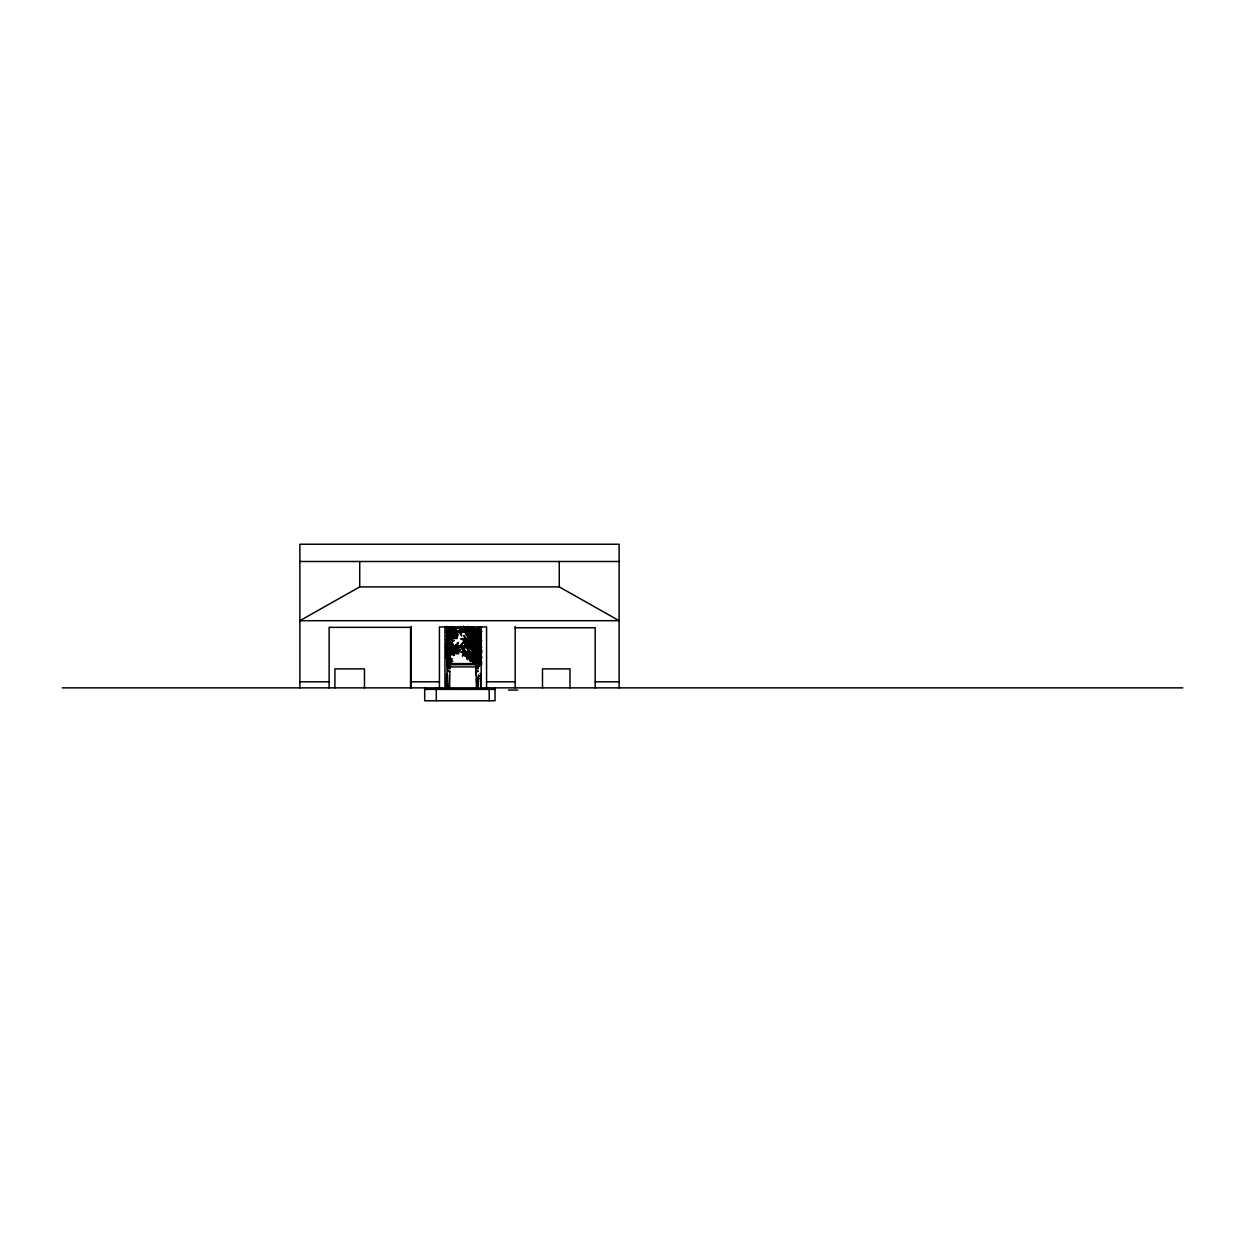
<?xml version="1.0" encoding="UTF-8"?>
<svg xmlns="http://www.w3.org/2000/svg" width="1245" height="1245" viewBox="0 0 1245 1245"><rect width="100%" height="100%" fill="white"/><g stroke="black" fill="none" stroke-linecap="round" stroke-linejoin="round"><path stroke-width="1.5" d="M474.501 644.163L474.298 645.719L471.45 646.949L470.159 649.299L474.298 645.719L472.431 644.35L472.073 637.051L472.073 639.883M476.057 641.969L476.477 643.463L476.057 637.051L476.057 639.883M480.259 637.487L480.134 642.856L481.457 643.587M451.048 646.669L454.145 646.326L451.048 646.669L451.67 643.852L451.048 646.669L453.631 649.314L451.048 646.669L448.573 647.587L446.784 651.01L446.535 653.003L447.749 653.952L447.531 652.971M454.347 650.902L457.444 650.575L454.347 650.902L454.97 648.1L454.347 650.902L456.931 653.547L454.347 650.902L451.873 651.82L450.067 655.259M446.768 651.042L447.188 649.594L446.924 656.24L447.079 647.742L446.535 653.003L448.931 653.983L447.375 653.609L449.367 651.368L450.643 651.726L448.776 652.053L450.441 649.252L448.62 654.699L448.776 652.053M472.524 644.272L472.073 641.969M478.92 643.385L479.621 640.584L477.24 646.03L478.702 642.685L479.465 644.303L477.66 645.268L479.465 644.303M472.726 639.043L471.668 643.681M474.812 646.933L474.112 649.937L475.325 645.953L478.298 645.719L481.566 647.182M476.975 637.238L477.426 633.285L479.512 631.106L480.772 631.588L479.761 632.74L478.92 632.04L480.975 628.243L478.251 635.635L478.92 632.04M478.204 649.314L479.309 645.953L476.493 652.504L478.796 646.933L480.648 645.89L480.274 643.089L480.648 645.89L478.002 648.925L478.5 654.559M449.71 643.572L453.258 644.054L450.41 645.206L448.06 644.505L448.075 643.151L449.694 640.708L448.06 644.505L451.608 648.1L450.674 645.922L448.06 644.505L449.352 642.669L449.554 637.004L449.352 642.669L448.247 639.292M480.212 630.857L480.196 632.227L477.442 633.051L476.306 636.662L477.426 635.168L477.582 630.266L477.457 633.082M449.601 634.779L450.394 629.425L450.192 630.95L452.542 627.527L449.212 636.039L450.612 629.425L452.542 626.904L453.725 627.464L452.775 628.787L452.013 626.422M455.592 646.949L458.502 647.774L462.035 646.497L457.631 645.89L455.592 646.949L458.051 648.785L458.938 651.353L455.592 646.949L455.608 645.392L458.409 642.42L455.592 646.949L450.457 648.318L455.686 650.139L450.457 648.318M460.308 646.949L463.233 647.774L466.75 646.497L462.346 645.89L460.308 646.949L462.767 648.785L463.654 651.353L460.308 646.949L460.339 645.392L463.14 642.42L460.308 646.949L455.172 648.318L451.453 653.609M479.698 651.649L478.127 652.629L479.698 651.649L479.714 650.17M478.64 641.844L476.633 637.207L475.03 638.514L476.088 637.347L474.221 637.782L474.252 636.428M474.625 633.876L474.952 630.686L476.975 628.243L474.438 633.456M478.22 637.782L480.259 633.985L477.551 641.377L478.22 637.782L480.072 637.347L476.742 639.043L475.668 643.681M478.625 636.148L478.656 633.643L478.858 636.148M451.344 640.864L454.285 640.537L451.344 640.864L452.028 643.525L451.359 639.868L453.273 638.062L451.344 640.864L449.009 641.797L447.297 645.221M458.923 631.9L461.708 632.709L465.085 631.386L460.883 630.826L458.923 631.9L460.946 633.534L461.662 636.039L458.954 630.328L461.973 627.527L458.923 631.9L454.005 633.347L450.425 638.701M480.959 639.121L480.944 640.335L478.376 641.066M477.769 652.676L477.722 654.154L476.01 655.135L477.722 654.154L477.738 651.82M473.038 640.77L470.921 641.953L473.038 640.77L473.1 638.996M479.403 650.404L480.523 648.676L479.278 643.774L479.154 646.606L481.13 650.186M474.563 645.237L473.94 641.44M477.411 634.608L477.442 633.285L476.368 637.938M452.277 636.646L451.017 636.646L450.254 634.919L450.394 631.542L452.651 633.067L451.577 631.542M452.137 630.281L452.215 628.289L454.238 630.032L452.993 630.032L452.215 628.289M454.892 636.911L455.11 631.542L457.366 633.067L455.11 631.542M477.987 638.047L477.053 641.626L475.714 641.626L477.893 640.132L478.36 638.047M478.547 674.93L478.049 685.715L476.477 685.715L476.212 671.584L478.298 671.584M446.364 686.088L446.581 673.669M468.789 656.333L466.937 656.971L464.805 655.99L468.789 656.333L467.295 659.726L468.851 655.135L466.657 652.847L468.789 656.333L471.933 657.391L473.971 661.468L475.932 661.36L478.064 658.06L478.142 655.57L477.208 659.959L479.994 660.893L476.71 654.559L478.609 656.473L478.298 657.967L476.041 658.947L478.298 657.967L479.994 660.893L479.06 663.18L479.994 660.893L479.138 660.021L474.003 661.5M472.789 656.333L470.921 656.971L468.789 655.99L472.789 656.333L471.279 659.726L472.851 655.135L470.641 652.847L472.789 656.333L475.917 657.391L477.971 661.468M480.819 687.862L481.224 679.007M450.145 629.067L450.239 627.075L449.009 628.818L450.239 627.075M474.874 656.909L474.687 658.512L475.434 649.252L475.512 652.053L473.178 654.699L475.512 652.053L477.286 652.971L474.361 653.952L474.454 654.979M481.27 652.971L478.345 653.952L481.27 652.971L479.512 652.053L477.177 654.699L479.512 652.053L479.434 649.252L479.527 657.733M479.06 649.983L478.438 646.606M450.425 634.312L450.612 631.059L451.748 636.724L453.818 638.452L457.148 638.452L451.748 636.724L450.317 633.378L450.597 634.919M480.959 645.377L479.356 643.727L479.076 646.606L480.523 648.676M473.738 639.199L473.551 641.377L473.909 639.619M478.718 634.701L478.22 634.405M455.032 633.378L454.036 628.071L455.328 634.919L456.993 636.646L455.748 636.646L454.97 634.919L454.425 629.254L455.483 635.028L455.188 633.378M480.228 642.825L479.776 645.424L479.154 641.066L479.325 645.486M479.916 652.582L481.146 649.937M475.559 660.472L472.524 659.539L475.559 660.472L472.695 662.76L475.559 660.472L475.248 657.453L475.559 660.472L477.909 661.873L479.325 665.624M480.196 651.088L480.041 652.629L477.146 653.734L478.936 653.734M470.112 645.206L468.493 648.396L466.206 648.396L469.91 647.058L470.937 645.206M474.112 645.206L472.493 648.396L470.19 648.396L473.909 647.058L474.936 645.206M456.464 632.211L457.662 634.25L454.472 627.184M474.034 637.985L471.606 635.557L474.065 639.339L473.738 642.934L474.298 635.215L474.376 638.047M474.967 647.742L474.345 650.232L475.154 648.147M478.843 636.817L479.045 635.028M470.968 631.448L471.715 633.798L468.369 634.981L471.715 633.798L472.228 631.448M479.092 632.616L478.469 634.857M446.846 642.669L448.2 637.004L448.418 640.272L446.846 642.669L448.231 644.645M469.63 637.782L469.847 634.592L467.357 632.149L469.863 635.946L472.633 637.207L472.011 638.016M473.863 635.946L472.291 636.646L470.392 635.51L472.758 635.012L473.863 635.946L473.256 639.556L473.831 634.592L471.357 632.149L473.863 635.946L476.633 637.207L476.01 638.016M472.291 639.805L471.388 639.463M474.08 641.44L472.695 643.525L467.186 645.019L470.594 645.019L472.695 643.525L473.894 638.623M466.844 628.056L465.863 627.713M470.843 628.056L469.863 627.713M473.489 658.107L471.933 661.36L470.019 661.5L473.224 659.959L474.158 655.57L473.489 658.107L470.065 653.578L463.934 651.477L460.276 651.991L463.28 653.096L465.692 652.38L465.614 651.042L463.638 648.474L465.692 652.38L462.393 656.208L463.202 653.983L465.692 652.38M448.449 638.701L449.274 633.347L450.877 630.826L451.857 631.386L451.079 632.709L450.425 631.9M479.06 664.659L479.823 661.204L478.173 665.53L476.913 665.172L479.06 664.659L446.908 664.721M447.92 627.153L447.515 629.456L446.768 626.406M473.365 631.822L473.022 633.829L471.077 635.168L473.022 633.829L472.353 631.184M478.578 656.193L478.142 658.621L479.403 659.134M473.131 645.844L470.47 644.739L469.832 647.929L470.47 644.739L467.98 642.949L469.847 642.513L472.898 644.459L474.501 648.598M477.317 632.335L477.675 630.452M473.863 643.525L474.252 641.44M448.978 635.09L451.453 633.938L448.371 633.456L446.939 634.39L449.569 635.806L450.503 637.985L446.939 634.39L448.013 630.592L446.955 633.036L446.939 634.39L448.978 635.09L450.628 629.861L448.667 632.865L450.099 636.724L449.585 635.183M450.892 628.211L450.254 631.262L451.608 632.802L449.912 628.943M475.917 649.439L475.59 651.042L476.275 649.75M476.368 640.63L477.987 636.024L476.057 638.623L477.8 641.969L475.932 640.599L475.294 641.922L476.664 640.599L478.547 645.237M446.986 647.867L449.429 646.326L446.332 646.669L448.916 649.314L446.332 646.669L446.955 643.852L446.332 645.657M468.82 628.429L468.385 630.437L464.696 631.775L468.385 630.437L467.544 627.791M472.82 628.429L472.369 630.437L468.696 631.775L472.369 630.437L471.544 627.791M476.586 633.129L477.146 630.624L477.271 633.129M472.773 636.211L473.458 633.285L475.528 631.106L474.921 629.223L476.166 632.024L475.403 631.106L476.788 631.588L475.777 632.74L474.936 632.04M473.691 637.907L474.127 636.008M476.757 632.88L478.516 636.211L477.084 634.888L478.827 630.266L475.901 633.565L476.508 632.242L477.971 636.895M475.17 639.479L474.236 641.984L478.127 636.008L477.006 638.825L477.675 637.907L475.108 633.472L477.784 636.288M479.372 655.866L476.197 655.601L479.372 655.866L478.687 658.512L479.341 654.854L477.442 653.065L479.372 655.866L481.706 656.784M469.505 637.362L468.774 635.012L466.408 635.51L468.307 636.646L469.863 635.946M479.761 649.921L479.247 652.894L479.667 651.882M478.345 648.458L476.104 649.781L477.489 649.781L478.827 646.606M446.239 632.118L446.784 630.094M478.251 653.594L478.811 651.508M447.967 651.322L449.071 647.229L447.967 651.322L451.966 654.434L450.752 652.396L447.967 651.322L449.476 650.139L453.04 650.061L450.379 651.649M476.928 661.079L478.189 656.566M480.928 661.079L480.819 654.154M446.535 651.586L448.714 646.186L448.449 649.454L446.535 651.586L447.64 653.765M449.274 633.347L448.651 638.452L448.916 631.059L448.589 634.872L448.916 633.347L460.354 631.386L456.152 630.826M448.2 646.809L448.62 645.361L448.06 653.096M476.275 633.067L473.707 630.063L471.995 630.546L473.38 631.682L474.501 630.997L472.26 627.2L474.501 630.997L474.719 634.576L474.501 630.997M448.994 641.019L448.418 642.965L450.69 643.961L448.418 642.965L448.107 641.486L450.005 639.572L446.395 644.505L447.624 648.1L446.426 643.151L449.056 640.708M478.547 640.444L479.06 638.763M451.826 629.861L450.052 632.444M479.403 642.56L480.679 638.42M446.177 649.423L446.706 647.742M477.457 643.587L476.15 642.856L476.882 640.506M449.009 632.118L448.06 635.183L452.806 636.724L448.06 635.183L447.531 632.865M446.192 656.411L447.282 652.971M480.726 656.411L481.13 655.135M475.481 647.244L472.509 652.504L475.325 645.953L471.948 644.272M449.959 664.721C452.075 668.783 445.632 668.783 447.733 664.721M478.376 664.721C480.477 668.783 474.034 668.783 476.15 664.721M479.605 643.463L480.399 644.132M447.126 665.935L448.309 662.558L451.048 661.002L452.853 661.391L450.285 661.686L451.873 658.792L450.285 661.686L450.939 664.503L450.285 661.686M475.979 650.59L475.388 652.193L477.66 649.548L477.006 648.863L475.621 649.221L477.66 649.548L479.387 652.473M479.979 650.59L479.372 652.193L481.192 648.894M471.17 639.479L470.237 641.984L472.135 639.961M451.126 651.524L451.919 649.594L451.266 653.003L453.647 653.983L451.266 653.003L451.126 651.524L452.729 650.575M476.835 627.807L475.792 630.328L477.893 628.289M481.301 629.69L480.196 632.227L481.846 631.293M479.076 660.971L477.582 659.912L478.811 657.064M480.041 660.784L478.796 664.239L477.271 665.11M464.992 627.9L467.404 631.277L465.801 634.468L467.373 630.063M471.388 631.277L469.427 631.884L467.062 630.873L471.388 631.277L469.801 634.468L471.357 630.063L468.991 627.9L471.388 631.277L474.843 632.382L477.364 636.506M476.197 658.294L478.562 653.22L481.177 651.96M480.196 658.294L481.068 656.411L479.169 651.742L479.356 654.559L481.068 656.411M475.574 632.413L476.555 630.452L474.719 633.067M480.835 651.088L480.041 652.629L479.294 650.466L476.477 651.446L477.8 650.466M474.221 637.782L475.59 635.261M474.967 650.404L475.901 648.676M478.967 650.404L481.473 645.75M473.909 640.132L471.715 641.626L473.909 640.132L474.656 641.844M474.827 636.491L476.212 638.56L481.41 640.07L478.204 640.07L476.212 638.56L477.878 635.635L481.473 634.39M479.232 640.288L480.212 638.56L479.014 633.658L478.827 636.491L481.504 638.654M471.046 638.514L472.633 637.207M446.504 646.902L449.025 640.335L447.624 643.509L448.807 649.361M446.348 632.709L447.142 631.386L446.161 630.826M481.317 632.335L480.726 632.678M480.088 643.649L481.021 642.124L480.29 637.751L480.196 641.829M474.345 648.458L472.104 649.781L474.345 648.458L475.061 649.983M477.893 645.237L474.625 640.599L471.948 640.599L471.295 641.922L472.664 640.599L466.828 638.903L469.038 638.42M476.057 633.472L474.158 636.397L476.275 637.907M480.056 633.472L478.142 636.397L476.695 634.312L476.897 631.495L478.142 636.397L479.527 636.491M449.087 638.452L452.417 638.452L447.033 636.724L448.527 634.468M476.975 645.377L475.341 644.038L477.1 641.44M481.099 641.44L474.158 649.299L476.228 645.844M450.067 647.058L451.655 644.739L448.667 647.867M472.244 645.844L471.435 647.026L473.442 645.875L473.162 641.782L473.442 645.875L471.326 647.058L472.462 646.575M450.223 628.601L446.099 632.725M451.593 628.118L450.783 628.523M447.531 638.405L449.492 639.027L451.873 638L447.531 638.405L449.134 641.595L447.531 638.405L449.943 635.028L447.562 637.191M480.959 647.711L480.212 648.692L481.177 648.318M480.866 656.784L480.119 657.749L481.084 657.391M469.692 652.38L467.933 651.477L464.26 651.991L467.28 653.096L469.692 652.38L467.638 648.474L469.692 652.38L466.377 656.208L467.186 653.983L469.692 652.38L474.049 653.578L477.411 658.169M466.719 643.354L463.98 642.949L465.49 643.976L466.719 643.354L466.579 639.977L466.719 643.354L463.887 646.544L466.719 643.354L468.914 644.459L470.501 648.598M470.719 643.354L467.871 646.544L470.719 643.354L470.579 639.977L470.719 643.354L469.474 643.976M466.159 639.339L464.385 638.42L460.557 638.903L463.622 640.039L466.159 639.339L463.934 635.557L466.159 639.339L462.938 642.934L463.778 640.755L466.159 639.339L470.626 640.599L472.695 643.525M470.159 639.339L468.369 638.42L464.541 638.903L467.622 640.039L470.159 639.339L467.918 635.557L470.159 639.339L466.937 642.934L467.778 640.755L470.159 639.339L474.625 640.599L469.77 641.922L472.057 640.599M479.947 662.869L477.878 664.161M471.917 638.794L470.657 640.132L472.384 639.603M478.08 645.533L479.543 642.731L478.08 645.533L475.901 643.167L477.1 644.91M470.594 657.516L469.334 658.792L470.89 658.216M472.431 647.26L471.217 648.458L472.882 647.991M481.099 657.967L480.025 658.947L481.488 658.558M477.722 636.786L475.263 634.187L477.317 638.794L474.641 640.132M480.477 651.446L481.799 650.466M446.628 630.235L449.009 628.507L450.41 630.484M474.516 628.367L472.384 629.877L468.96 629.877L474.516 628.367L475.637 630.094M474.361 653.952L477.286 652.971M479.481 629.456L477.193 630.997L480.321 630.406M479.807 626.966L477.442 628.507L480.679 627.9M475.279 642.669L477.644 641.128M479.278 642.669L481.628 641.128M469.723 630.063L467.995 630.546L469.381 631.682L470.517 630.997L470.672 632.398L467.949 633.549L470.843 632.382L472.431 634.981L468.914 636.319L472.431 634.981L473.162 630.624L473.271 633.129M481.115 646.809L479.574 647.789L481.55 647.416M479.512 652.053L477.302 651.726L478.516 652.567L480.43 650.497M481.13 662.916L479.901 663.663L481.488 663.585M479.558 666.044L478.22 662.293L476.555 662.745L477.535 661.266L476.166 655.244L476.228 657.749L478.905 660.457M480.088 639.292L477.504 640.817L480.835 640.241M476.244 675.584L475.559 660.628M359.727 586.893L299.874 620.695L619.123 620.695L559.254 586.893L359.727 586.893L359.727 561.495M445.663 632.227L447.328 631.293L450.861 631.775L448.013 632.911M477.738 627.62L474.999 629.145L480.788 627.62M478.998 629.145L481.722 627.62M446.161 627.9L447.92 626.966M447.951 641.393L449.554 640.537M472.493 639.354L468.929 640.521L472.493 639.354L473.505 641.953L473.691 640.101L473.318 642.187L472.586 639.541M478.469 652.956L481.068 651.586L474.656 652.396M475.512 652.053L473.302 651.726L475.512 652.053L475.512 651.057M479.045 650.699L481.597 649.532M477.349 655.212L475.061 656.24L478.096 655.135L478.562 656.411L478.531 655.368M481.333 655.212L479.06 656.24L480.928 656.24M472.571 642.046L469.785 643.291L472.073 643.291M476.462 646.575L475.434 647.026L478.298 645.719L478.5 644.163L476.275 640.988L478.298 645.719L476.415 644.35L467.964 644.272L471.295 646.093L474.298 645.719L472.275 640.988M476.648 645.89L476.275 643.089L476.648 645.89L473.925 645.564L475.792 645.19M470.47 644.739L468.976 645.361L467.14 644.334M480.352 647.478L477.566 648.614L480.944 648.536M445.679 645.206L448.527 644.054M475.481 646.793L472.54 646.466L474.547 646.108M479.418 660.208L477.722 656.784L472.446 655.524M480.43 629.145L477.302 630.235L481.161 630.235M481.115 654.761L480.01 655.135L481.037 657.609M478.251 632.195L481.488 631.106M473.162 635.261L474.843 630.266L473.707 633.067L473.598 630.266L473.427 635.168L472.509 632.242L470.517 630.997L470.735 634.576M476.866 648.396L473.302 648.069M467.404 631.277L465.443 631.884L463.062 630.873L466.019 630.437L470.843 632.382M480.772 687.862L480.243 675.584L481.41 675.475M477.815 637.845L474.874 638.654L471.326 637.331L475.746 636.771L481.255 638.809M481.006 648.863L479.605 649.221L480.726 650.061M481.877 664.161L479.014 664.752L481.27 665.11M475.092 640.086L472.913 640.521L476.493 639.354L478.08 643.478M478.64 652.396L481.893 651.773M449.959 667.491L447.733 667.491M478.376 667.491L476.15 667.491M479.885 658.325L478.142 658.621L477.52 656.909M479.73 647.711L477.302 648.069L479.263 648.91M471.762 636.771L467.326 637.331L470.89 638.654M477.582 659.912L476.306 655.757L477.582 659.912L481.224 660.535M478.313 659.321L477.395 659.399L477.504 661.624L479.558 660.472L479.247 657.453L475.357 654.559L475.17 651.742L477.068 656.411L481.333 656.846M475.559 635.059L476.43 634.981L475.092 636.319L472.913 636.319L471.124 633.472M480.321 675.568L481.317 675.506M447.469 628.616L449.009 628.507L448.558 630.997L446.971 631.106M446.535 653.827L448.433 653.765M473.567 648.614L476.959 648.536M480.492 662.278L478.376 662.324L481.893 661.873M299.874 561.495L619.123 561.495M515.181 627.76L595.188 627.76L595.188 687.862M452.184 628.056L456.028 628.056L452.915 626.982M456.899 628.056L460.759 628.056L457.631 626.982M477.971 632.725L480.632 632.725M473.847 634.888L472.773 632.88L474.703 630.281L473.084 634.888L474.516 636.211M481.13 635.059L479.014 635.059L478.702 633.067L480.554 630.452L479.014 635.059L480.43 635.884M479.325 635.401L477.893 633.892M475.901 638.794L477.317 638.794M481.146 639.837L480.243 639.837L480.243 638.062M447.935 644.396L448.807 644.396M447.967 648.754L450.348 649.75M448.978 651.82L447.157 651.82L448.496 652.427M447.422 655.088L449.71 655.088L446.021 653.983M446.908 663.601L479.138 663.601M449.414 666.931L448.293 666.931L448.293 664.721M449.959 666.931L476.15 666.931M447.811 668.254L449.896 668.254M476.212 668.254L478.298 668.254M447.811 668.814L449.896 668.814M476.212 668.814L478.298 668.814M447.811 671.039L449.896 671.039M476.212 671.039L478.298 671.039M447.811 671.584L449.896 671.584L449.632 685.715L448.06 685.715L447.562 674.93M299.874 681.809L329.131 681.809M410.57 681.809L439.438 681.809M486.562 681.809L515.181 681.809M595.188 681.809L619.123 681.809M448.06 686.135L449.632 686.135M476.477 686.135L478.049 686.135M448.06 686.54L449.632 686.54M476.477 686.54L478.049 686.54M448.06 687.66L449.632 687.66M476.477 687.66L478.049 687.66M62.25 687.862L1182.75 687.862M448.06 688.08L449.632 688.08M476.477 688.08L478.049 688.08M424.701 689.388L495.043 689.388M508.458 690.057L517.764 690.057M448.963 663.741L447.469 662.278L449.103 660.27L447.904 663.725L448.667 664.332M446.099 653.765L449.196 653.827L446.659 652.847M480.025 657.547L481.831 657.609L480.337 656.737M445.508 657.547L447.297 657.609L445.803 656.737M476.773 649.579L475.497 649.501L476.446 651.073L477.349 649.408L475.45 646.669L477.815 653.858M472.773 649.579L471.513 649.501L472.446 651.073L473.349 649.408L471.45 646.669L474.703 652.645L475.543 657.733M475.528 636.491L472.711 634.312L472.898 631.495L473.863 634.312M474.283 642.187L476.399 644.132M480.025 673.576L481.115 673.669M480.694 641.113L478.967 639.167L480.57 641.548M480.694 648.769L479.247 643.774M447.297 656.395L448.465 656.566M478.018 634.296L481.084 634.794L478.718 633.472M445.881 646.575L449.009 647.431L449.352 645.346L448.994 647.011L446.566 645.75M449.056 645.89L449.912 646.046M450.939 651.088L454.16 651.711L451.81 650.155M476.43 635.884L479.029 636.397L477.131 635.059M451.079 634.296L453.88 634.872L451.702 633.347M447.998 628.398L448.262 630.032M478.204 638.047L480.446 638.56M445.912 651.166L447.686 651.602L447.92 649.594L447.577 651.664L446.317 650.435M478.22 662.293L476.555 662.745L479.558 660.472L479.247 657.453M446.69 646.824L447.889 647.244L446.332 646.669M451.11 652.427L454.129 653.641L450.41 653.469L448.107 651.649L446.581 649.19L446.784 645.968L448.107 651.649M462.844 627.153L471.419 628.849L474.189 633.487M458.845 627.153L467.42 628.849L470.205 633.487M480.477 651.742L481.737 652.302M447.826 626.904L449.009 627.464L448.06 628.787L447.266 627.978M476.539 646.466L478.142 647.307L479.449 645.797L477.551 643.992L479.465 646.793L478.251 653.034L476.959 654.372L477.878 654.372L479.465 646.793L478.531 646.108M471.139 644.334L472.96 645.361L474.469 644.739L473.411 643.914M445.881 635.635L448.153 636.958M445.679 647.587L447.297 648.552M466.097 626.655L467.622 627.589L465.941 631.184L467.591 626.235M462.113 626.655L463.622 627.589L461.942 631.184L463.591 626.235M447.826 659.01L449.492 660.052L447.266 658.947M479.309 650.435L480.446 651.166M446.006 632.211L446.877 632.802L446.239 631.262M474.438 655.166L475.372 655.866M449.336 665.966L447.562 664.69L446.908 661.048L448.309 665.857M447.344 634.047L449.212 635.806L448.293 633.627M450.846 652.255L452.215 653.547L451.53 651.944M472.182 641.362L474.438 643.525M468.198 641.362L470.454 643.525M470.05 637.985L467.622 635.557L469.256 638.078M481.395 647.556L480.337 645.486L481.457 647.135M481.301 656.629L480.243 654.559L481.364 656.208M477.893 635.806L480.757 638.809L480.29 641.128L479.418 638.078M475.232 655.85L470.641 658.2L474.096 658.045L476.166 656.473L477.52 654.325L477.193 651.54L476.166 656.473L475.014 657.033M481.13 642.358L479.698 639.167M470.485 629.628L468.26 627.2L469.77 629.721M479.683 638.934L481.068 640.506M471.419 631.106L472.166 632.024M446.068 646.357L447.313 647.929M479.341 635.541L478.36 634.296L478.983 635.915M477.271 661.297L477.831 662.044L476.991 659.866M446.255 627.62L450.036 634.53L450.067 627.138L449.99 632.911M471.279 634.187L472.571 636.148M476.975 630.919L478.345 633.082M477.815 651.306L478.453 652.318L477.598 649.532M475.403 652.473L473.614 649.532L474.983 654.388M446.488 651.477L447.251 652.753M451.748 632.211L452.947 634.25L452.355 631.729M473.131 640.63L473.816 641.969L472.057 638.623M478.889 649.874L479.527 651.151M479.123 638.094L479.029 639.525M481.021 642.124L480.181 640.272L480.43 642.124M481.177 658.123L480.305 655.757L480.508 658.263M481.224 640.506L480.586 638.343L481.224 641.72M446.939 642.218L447.297 643.525L447.126 641.906M476.57 639.541L477.302 642.187L474.796 643.525L477.302 642.187L478.376 637.596L478.516 640.101M476.602 635.806L477.193 637.985M479.745 641.082L480.134 642.856M475.746 641.082L476.15 642.856M480.181 645.346L480.617 647.353M480.99 659.866L481.255 661.297M473.551 652.364L473.831 653.858L473.754 651.82M447.92 656.208L447.655 654.559L447.749 655.944M474.205 649.314L474.501 654.559M475.948 636.491L476.212 638.56M477.551 656.395L477.753 658.107L479.947 658.714L477.753 658.107L477.66 655.679M475.139 642.187L475.341 644.038M446.768 634.312L447.033 636.724M480.757 635.23L480.959 637.238M476.757 635.23L477.177 637.72L476.773 631.308L476.773 634.141M479.636 643.587L479.776 645.424M477.52 677.249L478.173 687.862M450.13 632.522L450.254 634.919M480.461 639.961L480.554 641.984L480.508 639.479M476.399 679.101L476.773 687.862M473.785 636.288L473.816 637.845M476.026 636.662L476.057 638.358M472.042 636.662L472.073 638.358M455.39 628.538L455.405 630.094M619.123 687.862L619.123 544.236L299.874 544.236L299.874 687.862M570.008 687.862L570.008 668.876L542.493 668.876L542.493 687.862M559.254 561.495L559.254 586.893M515.181 626.453L515.181 687.862M495.043 687.862L495.043 700.764L424.701 700.764L424.701 687.862M489.192 687.862L489.192 700.764M486.562 687.862L486.562 626.935L439.438 626.935L439.438 687.862M481.177 626.935L481.177 687.862M477.815 664.721L477.815 666.931M446.971 626.453L446.971 687.862M444.947 626.935L444.947 687.862M436.295 687.862L436.295 700.764M411.239 626.453L411.239 687.862M410.57 687.862L410.57 627.34L329.131 627.34L329.131 687.862M364.474 687.862L364.474 668.876L334.921 668.876L334.921 687.862M472.773 631.308L472.773 634.141L472.773 631.308M476.975 652.396L476.928 650.746L476.975 652.396M480.975 652.396L480.928 650.746L480.975 652.396M468.525 643.758L468.447 641.782L468.525 643.758M473.442 633.285L473.427 634.608L473.458 633.285M476.726 639.043L476.71 640.35L476.742 639.043M446.441 639.121L448.62 643.525L447.842 646.871L448.636 643.447L446.41 640.335L448.745 636.958L446.441 639.121M454.238 630.328L456.946 636.039L456.23 633.534L454.192 631.9L457.242 627.527L454.238 630.328M448.262 648.116L450.737 653.983L454.425 655.088L450.737 653.983L449.896 650.357L449.756 652.442L448.231 649.314L450.643 645.953L448.262 648.116M474.703 652.645L474.703 652.645M478.687 652.645L478.687 652.645M447.531 640.335L447.92 643.961L449.99 645.066L447.92 643.961L447.531 640.335M469.505 644.101L469.458 645.875L467.342 647.058L469.458 645.875L469.178 641.782L469.505 644.101M477.084 638.996L477.037 640.77L474.921 641.953L477.037 640.77L476.757 636.677L477.084 638.996M477.924 641.44L477.115 645.019L475.901 645.019L477.847 643.525L478.189 638.623L477.924 641.44M469.832 640.755L469.738 642.934L470.065 639.339L469.832 640.755M480.056 642.467L479.979 644.241L479.59 640.148L480.056 642.467M474.547 651.182L473.894 654.372L472.96 654.372L474.454 653.034L474.859 648.676L474.547 651.182M469.334 652.816L468.136 650.512L469.334 652.816M473.318 652.816L472.135 650.512L473.318 652.816M478.422 639.681L479.341 644.038L478.422 639.681M451.499 645.968L451.312 649.19L452.838 651.649L455.141 653.469L458.845 653.641L452.838 651.649L451.499 645.968M478.889 657.407L478.002 660.052L476.726 660.052L478.796 658.947L479.185 655.321L478.889 657.407M448.138 648.614L447.204 652.302L445.943 651.742L447.998 650.933L448.605 645.533L448.138 648.614M455.203 630.639L454.394 628.056L455.203 630.639M474.329 651.851L474.252 653.034L475.216 647.758L474.329 651.851M446.597 646.124L447.437 649.75L451.126 650.855L447.437 649.75L446.69 645.999M476.088 659.897L475.061 663.18L475.995 660.893L474.376 657.874L476.088 659.897M469.349 629.69L467.715 633.269L465.365 633.269L469.178 631.775L469.956 626.857L469.349 629.69M473.349 629.69L471.715 633.269L469.349 633.269L473.162 631.775L473.956 626.857L473.349 629.69M473.987 645.999L473.816 647.929L474.469 644.739L473.987 645.999M472.353 654.388L472.166 656.473L470.096 658.045L466.657 658.2L472.166 656.473L473.52 654.325L473.193 651.54L472.353 654.388M452.651 649.594L452.308 651.664L452.651 649.594M451.235 629.612L450.955 632.118L451.997 627.978L451.235 629.612M469.925 639.805L468.618 637.58L469.925 639.805M473.909 639.805L472.618 637.58L473.909 639.805M448.34 646.108L447.64 650.046L448.978 643.649L448.34 646.108M471.45 653.189L471.201 655.15L467.093 656.52L471.404 653.718L474.049 653.578L469.085 655.166L471.201 655.15L469.272 650.481L471.45 653.189M475.45 653.189L475.201 655.15L471.092 656.52L475.201 655.15L473.271 650.481L475.45 653.189M472.228 636.413L470.766 634.172L472.228 636.413M476.228 636.413L474.765 634.172L476.228 636.413M476.959 641.44L476.679 643.525L474.578 645.019L471.186 645.019L476.679 643.525L478.08 641.44L477.893 638.623L476.959 641.44M476.726 645.143L475.403 643.167L476.726 645.143M477.364 656.208L476.244 654.559L477.364 656.208M470.314 631.682L468.929 629.69L470.314 631.682M474.314 631.682L472.913 629.69L474.314 631.682M478.951 647.742L478.345 650.232L478.951 647.742M474.547 651.773L473.474 649.361L474.547 651.773M477.364 631.822L477.006 633.829L475.076 635.168L477.006 633.829L475.201 629.223L477.364 631.822M449.258 638.809L448.854 641.128L446.519 642.669L448.854 641.128L446.737 635.806L449.258 638.809M449.476 660.301L448.651 662.402L449.476 660.301M472.151 640.179L471.746 642.187L467.42 643.525L471.746 642.187L469.754 637.58L472.151 640.179M476.135 640.179L475.746 642.187L471.419 643.525L475.746 642.187L473.754 637.58L476.135 640.179M478.687 661.733L478.391 663.165L475.917 663.663L478.391 663.165L478.111 659.57L478.687 661.733M450.643 629.861L449.476 633.098L450.643 629.861M471.481 656.706L470.252 654.668L471.481 656.706M475.481 656.706L474.236 654.668L475.481 656.706M472.197 632.242L471.902 633.565L474.843 632.382L471.933 633.549L472.197 632.242M476.104 632.009L475.714 633.798L472.369 634.981L475.714 633.798L473.676 629.705L476.104 632.009M447.406 652.193L446.908 654.154L448.356 655.135L446.644 652.676L448.247 650.746L447.406 652.193M448.465 650.746L447.546 652.816L448.465 650.746M452.9 644.785L451.344 648.085L452.9 644.785M457.631 644.785L456.075 648.085L457.631 644.785M454.798 647.058L453.896 650.139L458.876 651.711L453.896 650.139L453.398 647.867L456.37 644.739L454.798 647.058M473.147 657.049L472.633 658.792L469.443 660.006L472.633 658.792L470.921 654.637L473.147 657.049M477.146 657.049L476.617 658.792L473.442 660.006L476.617 658.792L474.921 654.637L477.146 657.049M450.472 639.556L449.414 641.626L450.472 639.556M456.541 629.861L454.861 633.098L456.541 629.861M453.74 632.118L452.775 635.183L457.537 636.724L452.775 635.183L452.262 632.865L455.405 629.861L453.74 632.118M479.138 662.153L478.687 663.585L476.337 664.083L478.687 663.585L477.442 659.99L479.138 662.153M468.213 639.494L467.466 641.44L470.314 638.249L470.174 634.872L470.314 638.249L468.213 639.494M472.197 639.494L471.466 641.44L474.298 638.249L474.158 634.872L474.298 638.249L472.197 639.494M447.593 645.066L447.22 643.603L447.593 645.066M449.523 651.742L447.562 655.384L449.538 658.138L447.437 654.185L449.523 651.742M449.118 655.166L450.659 658.512L448.278 653.065L449.274 656.38L449.959 655.524L449.118 655.166M473.489 650.435L472.695 651.602L474.376 650.435L473.489 650.435M477.489 650.435L476.695 651.602L478.376 650.435L477.489 650.435M478.236 654.061L477.52 655.072L478.983 654.388L478.236 654.061M476.866 656.784L476.119 657.749L477.722 656.784L476.866 656.784M474.594 657.516L473.318 658.792L475.917 657.391L474.594 657.516M476.43 647.26L475.216 648.458L477.784 647.26L476.43 647.26M477.489 641.953L473.785 643.291L477.489 641.953M465.77 628.849L464.292 630.157L467.42 628.849L465.77 628.849M469.77 628.849L468.291 630.157L471.419 628.849L469.77 628.849M448.822 654.341L447.562 655.384L449.585 655.664L451.795 654.263L448.822 654.341M470.517 628.367L468.4 629.877L464.976 629.877L470.517 628.367M467.529 627.044L465.646 628.367L469.645 627.044L467.529 627.044M471.528 627.044L469.63 628.367L473.645 627.044L471.528 627.044M467.015 644.459L465.334 645.641L468.914 644.459L467.015 644.459M471.015 644.459L469.334 645.641L472.898 644.459L471.015 644.459M447.764 643.572L446.395 644.505L448.34 645.206L450.706 644.054L447.764 643.572M467.404 653.718L465.101 655.166L470.065 653.578L467.404 653.718M449.616 648.489L448.231 649.314L450.192 649.937L452.573 648.925L449.616 648.489M468.073 640.599L465.77 641.922L470.626 640.599L468.073 640.599M479.092 660.69L479.963 660.581L479.092 660.69M447.935 639.494L446.41 640.335L448.589 640.957L451.219 639.93L447.935 639.494M470.314 638.249L469.069 638.856L467.56 637.845L470.314 638.249M474.298 638.249L473.069 638.856L471.559 637.845L474.298 638.249M474.065 639.339L472.602 640.039L470.812 638.903L473.038 638.42L474.065 639.339M476.104 661.609L474.376 662.324L477.909 661.873L476.104 661.609M480.648 645.89L477.924 645.564L480.648 645.89M475.995 660.893L473.131 659.959L475.995 660.893M479.558 660.472L476.524 659.539L479.558 660.472M477.893 678.727L478.687 678.79L477.893 678.727M456.433 633.347L454.005 633.347L458.596 634.872L456.433 633.347M480.15 639.51L478.609 639.51L481.519 640.693L480.15 639.51M449.85 641.797L449.009 641.797L450.597 642.762L449.85 641.797M450.394 647.587L448.573 647.587L452.028 648.552L450.394 647.587M453.694 651.82L451.873 651.82L455.328 652.8L453.694 651.82M448.916 656.784L447.733 656.784L449.959 657.749L448.916 656.784M447.982 657.967L448.433 658.947L447.982 657.967M457.942 648.489L455.172 648.318L460.417 650.139L457.942 648.489M448.947 662.667L449.616 663.725L448.947 662.667M447.842 628.289L447.562 626.764L447.842 628.289"/></g></svg>
